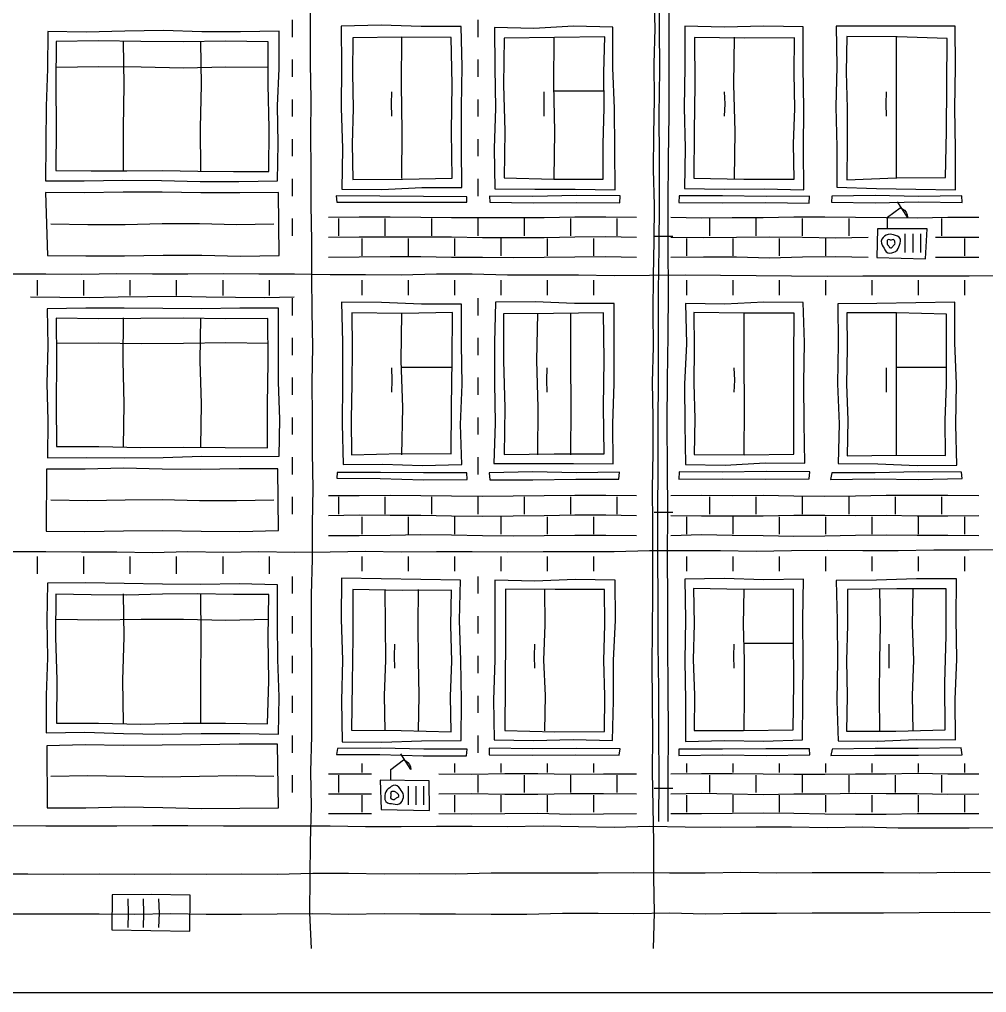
# Model space of a CAD drawing. Header units: millimetres. Extents: x 0 to 655, y 0 to 345.
# Drawn here: x 484.6 to 572.2, y 0 to 88.1 of the extents above; entities that cross this region are included whole.
import ezdxf

# ---------------------------------------------------------------- set-up
doc = ezdxf.new("R2010")
doc.units = ezdxf.units.MM
for name, color, linetype, true_color in [('01_KARKAS', 1, 'Continuous', 0xd62728), ('02_PROYOMY', 5, 'Continuous', 0x1f5fd6), ('03_BALKONY', 3, 'Continuous', 0x2ca02c), ('04_KLADKA', 32, 'Continuous', 0x8c5a2b), ('05_KONDICIONERY', 6, 'Continuous', 0xc512c5), ('06_VODOSTOK', 4, 'Continuous', 0x0f9aa0), ('07_TSEKOL', 30, 'Continuous', 0xe68a00)]:
    doc.layers.add(name, color=color, linetype=linetype, true_color=true_color)

msp = doc.modelspace()

# ---------------------------------------------------------------- linework, layer by layer
at = {"layer": '01_KARKAS'}
for points in [[(511, 4), (510.867, 7.204), (510.889, 10.408), (510.911, 13.612), (511.005, 16.816), (510.944, 20.02), (511.032, 23.224), (511.035, 26.429), (511.055, 29.633), (511.014, 32.837), (511.02, 36.041), (511.091, 39.245), (511.113, 42.449), (511.156, 45.653), (511.096, 48.857), (511.114, 52.061), (511.088, 55.265), (511.121, 58.469), (511.079, 61.673), (511.037, 64.878), (511.042, 68.082), (510.98, 71.286), (510.971, 74.49), (510.963, 77.694), (510.981, 80.898), (510.911, 84.102), (510.917, 87.306), (510.938, 90.51)], [(542, 4), (542.073, 7.204), (542.012, 10.408), (542.029, 13.612), (541.953, 16.816), (541.916, 20.02), (541.919, 23.224), (541.897, 26.429), (541.884, 29.633), (541.913, 32.837), (541.921, 36.041), (541.939, 39.245), (541.922, 42.449), (541.908, 45.653), (541.961, 48.857), (541.949, 52.061), (541.91, 55.265), (541.977, 58.469), (541.965, 61.673), (541.993, 64.878), (542.054, 68.082), (542.068, 71.286), (542.006, 74.49), (542.021, 77.694), (542.085, 80.898), (542.054, 84.102), (542.144, 87.306), (542.064, 90.51)], [(483.742, 65.082), (486.959, 65.093), (490.175, 65.044), (493.392, 65.115), (496.608, 65.09), (499.825, 65.089), (503.041, 65.121), (506.258, 65.071), (509.474, 65.071), (512.691, 65.028), (515.907, 65.005), (519.124, 64.997), (522.34, 65.081), (525.557, 65.074), (528.773, 65.003), (531.99, 64.976), (535.206, 64.992), (538.423, 64.939), (541.639, 64.971), (544.856, 64.996), (548.072, 64.966), (551.289, 64.937), (554.505, 64.897), (557.722, 64.873), (560.938, 64.893), (564.155, 64.9), (567.371, 64.896), (570.588, 64.9), (573.804, 64.933)], [(483.742, 39.927), (486.959, 39.94), (490.175, 39.91), (493.392, 39.897), (496.608, 39.849), (499.825, 39.939), (503.041, 39.889), (506.258, 39.942), (509.474, 39.87), (512.691, 39.9), (515.907, 39.96), (519.124, 39.909), (522.34, 39.945), (525.557, 39.949), (528.773, 39.904), (531.99, 39.928), (535.206, 39.948), (538.423, 39.941), (541.639, 40.029), (544.856, 40.022), (548.072, 40.031), (551.289, 39.973), (554.505, 40.036), (557.722, 40.072), (560.938, 40.028), (564.155, 40.015), (567.371, 40.081), (570.588, 40.073), (573.804, 40.108)], [(483.742, 15.113), (486.959, 15.107), (490.175, 15.11), (493.392, 15.101), (496.608, 15.135), (499.825, 15.133), (503.041, 15.081), (506.258, 15.101), (509.474, 15.087), (512.691, 15.104), (515.907, 15.037), (519.124, 15.027), (522.34, 15.055), (525.557, 15.071), (528.773, 15.044), (531.99, 15.087), (535.206, 15.033), (538.423, 14.975), (541.639, 15.063), (544.856, 15.005), (548.072, 14.982), (551.289, 15.01), (554.505, 14.999), (557.722, 14.946), (560.938, 14.991), (564.155, 14.901), (567.371, 14.903), (570.588, 14.904), (573.804, 14.947)], [(482.2, 0), (485.4, 0), (488.6, 0), (491.8, 0), (495, 0), (498.2, 0), (501.4, 0), (504.6, 0), (507.8, 0), (511, 0), (514.2, 0), (517.4, 0), (520.6, 0), (523.8, 0), (527, 0), (530.2, 0), (533.4, 0), (536.6, 0), (539.8, 0), (543, 0), (546.2, 0), (549.4, 0), (552.6, 0), (555.8, 0), (559, 0), (562.2, 0), (565.4, 0), (568.6, 0), (571.8, 0), (575, 0)]]:
    msp.add_lwpolyline(points, dxfattribs=at)
at = {"layer": '02_PROYOMY'}
for points in [[(524.572, 87.48), (520.944, 87.461), (517.317, 87.594), (513.69, 87.515)], [(513.69, 87.515), (513.731, 83.82), (513.693, 80.124), (513.81, 76.429), (513.764, 72.733)], [(524.641, 72.895), (524.601, 76.541), (524.596, 80.187), (524.65, 83.834), (524.572, 87.48)], [(527.593, 87.372), (527.617, 83.726), (527.68, 80.08), (527.55, 76.434), (527.619, 72.789)], [(538.313, 87.425), (534.74, 87.494), (531.167, 87.306), (527.593, 87.372)], [(538.516, 72.7), (538.485, 76.382), (538.462, 80.063), (538.307, 83.743), (538.313, 87.425)], [(544.833, 87.497), (544.843, 83.822), (544.77, 80.146), (544.853, 76.471), (544.809, 72.796)], [(555.553, 87.456), (551.98, 87.502), (548.406, 87.421), (544.833, 87.497)], [(555.621, 72.688), (555.569, 76.38), (555.605, 80.072), (555.547, 83.764), (555.553, 87.456)], [(558.537, 87.506), (558.597, 83.861), (558.509, 80.215), (558.6, 76.57), (558.607, 72.925)], [(569.316, 87.511), (565.723, 87.515), (562.13, 87.498), (558.537, 87.506)], [(569.335, 72.675), (569.358, 76.384), (569.295, 80.093), (569.353, 83.802), (569.316, 87.511)], [(514.756, 86.453), (514.742, 83.249), (514.785, 80.044), (514.707, 76.839), (514.745, 73.635)], [(523.664, 86.47), (519.209, 86.499), (514.756, 86.453)], [(519.2, 73.7), (519.235, 77.967), (519.171, 82.233), (519.2, 86.5)], [(523.756, 73.728), (523.683, 77.975), (523.742, 82.223), (523.664, 86.47)], [(528.459, 86.417), (528.398, 82.204), (528.515, 77.991), (528.479, 73.778)], [(537.581, 86.528), (533.02, 86.491), (528.459, 86.417)], [(533, 73.7), (533.068, 77.967), (532.979, 82.233), (533, 86.5)], [(537.428, 73.637), (537.424, 76.86), (537.535, 80.082), (537.484, 83.306), (537.581, 86.528)], [(545.719, 86.484), (545.731, 82.233), (545.666, 77.983), (545.634, 73.733)], [(554.775, 86.459), (550.247, 86.422), (545.719, 86.484)], [(549.336, 73.7), (549.399, 77.967), (549.261, 82.233), (549.336, 86.5)], [(554.725, 73.641), (554.675, 76.846), (554.784, 80.05), (554.734, 83.254), (554.775, 86.459)], [(559.518, 86.572), (559.452, 83.33), (559.53, 80.088), (559.523, 76.846), (559.501, 73.604)], [(568.592, 86.402), (564.056, 86.538), (559.518, 86.572)], [(564, 73.7), (563.993, 77.967), (563.99, 82.233), (564, 86.5)], [(568.452, 73.796), (568.517, 77.998), (568.57, 82.199), (568.592, 86.402)], [(518.3, 79.37), (518.27, 80.465), (518.3, 81.56)], [(532.1, 79.37), (532.091, 80.465), (532.1, 81.56)], [(533, 81.636), (537.5, 81.636)], [(548.436, 79.37), (548.472, 80.465), (548.436, 81.56)], [(563.1, 79.37), (563.067, 80.465), (563.1, 81.56)], [(514.745, 73.635), (519.251, 73.665), (523.756, 73.728)], [(528.479, 73.778), (532.952, 73.639), (537.428, 73.637)], [(545.634, 73.733), (550.179, 73.66), (554.725, 73.641)], [(559.501, 73.604), (563.975, 73.76), (568.452, 73.796)], [(513.764, 72.733), (517.39, 72.728), (521.014, 72.891), (524.641, 72.895)], [(527.619, 72.789), (531.252, 72.756), (534.884, 72.749), (538.516, 72.7)], [(544.809, 72.796), (548.413, 72.742), (552.018, 72.79), (555.621, 72.688)], [(558.607, 72.925), (562.182, 72.799), (565.759, 72.756), (569.335, 72.675)], [(525.094, 72.059), (521.15, 72.07), (517.206, 72.117), (513.262, 72.136)], [(513.262, 72.136), (513.307, 71.559)], [(513.307, 71.559), (517.228, 71.557), (521.149, 71.559), (525.07, 71.557)], [(525.07, 71.557), (525.094, 72.059)], [(538.962, 72.152), (535.019, 72.187), (531.077, 72.094), (527.134, 72.114)], [(527.134, 72.114), (527.158, 71.558)], [(527.158, 71.558), (531.089, 71.523), (535.021, 71.548), (538.952, 71.505)], [(538.952, 71.505), (538.962, 72.152)], [(544.311, 72.136), (544.297, 71.536)], [(544.297, 71.536), (548.229, 71.496), (552.162, 71.54), (556.094, 71.473)], [(556.118, 72.113), (552.182, 72.082), (548.247, 72.153), (544.311, 72.136)], [(556.094, 71.473), (556.118, 72.113)], [(558.141, 72.106), (558.115, 71.559)], [(558.115, 71.559), (562.062, 71.517), (566.009, 71.591), (569.955, 71.552)], [(569.918, 72.139), (565.992, 72.081), (562.067, 72.161), (558.141, 72.106)], [(569.955, 71.552), (569.918, 72.139)], [(524.614, 62.343), (520.985, 62.332), (517.359, 62.477), (513.731, 62.526)], [(513.731, 62.526), (513.83, 58.847), (513.829, 55.166), (513.78, 51.485), (513.895, 47.806)], [(524.619, 47.8), (524.521, 51.435), (524.673, 55.071), (524.611, 58.707), (524.614, 62.343)], [(527.677, 62.505), (527.595, 58.858), (527.582, 55.211), (527.646, 51.564), (527.542, 47.918)], [(538.434, 62.388), (534.848, 62.397), (531.263, 62.547), (527.677, 62.505)], [(538.344, 47.881), (538.305, 51.509), (538.42, 55.135), (538.435, 58.761), (538.434, 62.388)], [(544.895, 62.383), (544.983, 58.738), (544.814, 55.095), (544.845, 51.45), (544.881, 47.806)], [(555.538, 62.494), (551.989, 62.529), (548.443, 62.335), (544.895, 62.383)], [(555.705, 47.924), (555.629, 51.566), (555.6, 55.209), (555.672, 58.852), (555.538, 62.494)], [(558.701, 62.349), (558.732, 58.735), (558.657, 55.121), (558.805, 51.507), (558.71, 47.893)], [(569.298, 62.511), (565.766, 62.444), (562.234, 62.396), (558.701, 62.349)], [(569.478, 47.746), (569.388, 51.437), (569.428, 55.129), (569.289, 58.819), (569.298, 62.511)], [(514.659, 61.54), (514.706, 58.33), (514.657, 55.119), (514.619, 51.908), (514.649, 48.697)], [(523.782, 61.565), (519.221, 61.5), (514.659, 61.54)], [(519.2, 48.7), (519.277, 52.967), (519.13, 57.233), (519.2, 61.5)], [(523.676, 48.786), (523.71, 53.046), (523.742, 57.306), (523.782, 61.565)], [(528.41, 61.454), (528.394, 57.206), (528.516, 52.959), (528.46, 48.711)], [(537.461, 61.548), (532.936, 61.483), (528.41, 61.454)], [(531.5, 48.7), (531.548, 52.967), (531.432, 57.233), (531.5, 61.5)], [(534.5, 48.7), (534.528, 52.967), (534.502, 57.233), (534.5, 61.5)], [(537.514, 48.779), (537.452, 53.035), (537.527, 57.292), (537.461, 61.548)], [(545.649, 61.588), (545.673, 58.374), (545.634, 55.159), (545.74, 51.946), (545.689, 48.731)], [(554.737, 61.504), (550.193, 61.504), (545.649, 61.588)], [(550.2, 48.7), (550.246, 52.967), (550.194, 57.233), (550.2, 61.5)], [(554.698, 48.76), (554.705, 53.008), (554.712, 57.256), (554.737, 61.504)], [(559.506, 61.552), (559.532, 58.314), (559.481, 55.077), (559.605, 51.839), (559.545, 48.601)], [(568.526, 61.434), (564.017, 61.539), (559.506, 61.552)], [(564, 48.7), (564.005, 52.967), (563.998, 57.233), (564, 61.5)], [(568.452, 48.626), (568.399, 51.828), (568.521, 55.03), (568.521, 58.232), (568.526, 61.434)], [(518.3, 54.37), (518.307, 55.465), (518.3, 56.56)], [(519.2, 56.636), (523.7, 56.636)], [(532.35, 54.37), (532.336, 55.465), (532.35, 56.56)], [(549.3, 54.37), (549.345, 55.465), (549.3, 56.56)], [(563.1, 54.37), (563.083, 55.465), (563.1, 56.56)], [(564, 56.636), (568.5, 56.636)], [(514.649, 48.697), (519.162, 48.797), (523.676, 48.786)], [(528.46, 48.711), (532.987, 48.782), (537.514, 48.779)], [(545.689, 48.731), (550.193, 48.703), (554.698, 48.76)], [(559.545, 48.601), (563.998, 48.647), (568.452, 48.626)], [(513.895, 47.806), (517.47, 47.858), (521.044, 47.738), (524.619, 47.8)], [(527.542, 47.918), (531.143, 47.916), (534.744, 47.899), (538.344, 47.881)], [(544.881, 47.806), (548.49, 47.769), (552.096, 47.962), (555.705, 47.924)], [(558.71, 47.893), (562.3, 47.876), (565.888, 47.734), (569.478, 47.746)], [(513.33, 47.102), (513.298, 46.57)], [(525.091, 47.065), (521.171, 47.068), (517.251, 47.08), (513.33, 47.102)], [(525.103, 46.457), (525.091, 47.065)], [(538.915, 47.131), (534.981, 47.062), (531.047, 47.137), (527.113, 47.059)], [(527.113, 47.059), (527.17, 46.431)], [(538.864, 46.484), (538.915, 47.131)], [(544.315, 47.153), (544.288, 46.478)], [(556.139, 47.149), (552.197, 47.181), (548.256, 47.132), (544.315, 47.153)], [(556.085, 46.531), (556.139, 47.149)], [(558.138, 47.067), (558.037, 46.467)], [(569.898, 47.126), (565.978, 47.156), (562.058, 47.061), (558.138, 47.067)], [(569.939, 46.545), (569.898, 47.126)], [(513.298, 46.57), (517.233, 46.552), (521.168, 46.44), (525.103, 46.457)], [(527.17, 46.431), (531.068, 46.42), (534.966, 46.479), (538.864, 46.484)], [(544.288, 46.478), (548.22, 46.517), (552.152, 46.477), (556.085, 46.531)], [(558.037, 46.467), (562.004, 46.513), (565.972, 46.468), (569.939, 46.545)], [(513.72, 37.509), (513.708, 33.808), (513.808, 30.107), (513.727, 26.405), (513.783, 22.704)], [(524.504, 37.333), (520.909, 37.39), (517.315, 37.462), (513.72, 37.509)], [(524.574, 22.827), (524.6, 26.454), (524.552, 30.08), (524.434, 33.706), (524.504, 37.333)], [(527.625, 37.331), (527.613, 33.717), (527.611, 30.103), (527.49, 26.49), (527.545, 22.876)], [(538.518, 37.338), (534.887, 37.406), (531.256, 37.252), (527.625, 37.331)], [(538.284, 22.821), (538.354, 26.45), (538.375, 30.08), (538.552, 33.707), (538.518, 37.338)], [(544.818, 37.425), (544.886, 33.752), (544.815, 30.079), (544.903, 26.406), (544.878, 22.733)], [(555.579, 37.43), (551.992, 37.385), (548.405, 37.492), (544.818, 37.425)], [(555.496, 22.87), (555.533, 26.51), (555.563, 30.15), (555.516, 33.79), (555.579, 37.43)], [(569.452, 37.476), (565.817, 37.465), (562.183, 37.35), (558.548, 37.324)], [(558.548, 37.324), (558.617, 33.692), (558.647, 30.059), (558.592, 26.426), (558.71, 22.794)], [(569.34, 22.873), (569.322, 26.524), (569.465, 30.174), (569.393, 33.825), (569.452, 37.476)], [(514.773, 36.488), (514.747, 32.244), (514.684, 28.001), (514.626, 23.757)], [(523.687, 36.427), (519.23, 36.419), (514.773, 36.488)], [(517.7, 23.7), (517.635, 26.9), (517.758, 30.1), (517.711, 33.3), (517.7, 36.5)], [(520.7, 23.7), (520.77, 26.9), (520.697, 30.1), (520.674, 33.3), (520.7, 36.5)], [(523.653, 23.609), (523.611, 26.813), (523.74, 30.018), (523.648, 33.222), (523.687, 36.427)], [(528.587, 36.514), (528.591, 32.247), (528.57, 27.981), (528.539, 23.715)], [(537.567, 36.499), (533.077, 36.481), (528.587, 36.514)], [(532.136, 23.7), (532.211, 26.9), (532.061, 30.1), (532.183, 33.3), (532.136, 36.5)], [(537.543, 23.642), (537.587, 26.856), (537.495, 30.071), (537.595, 33.285), (537.567, 36.499)], [(545.61, 36.588), (545.669, 33.371), (545.571, 30.154), (545.701, 26.938), (545.668, 23.722)], [(554.667, 36.519), (550.138, 36.483), (545.61, 36.588)], [(550.2, 23.7), (550.239, 26.9), (550.229, 30.1), (550.143, 33.3), (550.2, 36.5)], [(554.643, 23.786), (554.69, 28.031), (554.672, 32.275), (554.667, 36.519)], [(559.552, 36.484), (559.578, 33.28), (559.487, 30.076), (559.535, 26.872), (559.471, 23.668)], [(568.491, 36.571), (564.021, 36.556), (559.552, 36.484)], [(562.5, 23.7), (562.456, 26.9), (562.486, 30.1), (562.54, 33.3), (562.5, 36.5)], [(565.5, 23.7), (565.461, 26.9), (565.564, 30.1), (565.462, 33.3), (565.5, 36.5)], [(568.404, 23.776), (568.387, 28.041), (568.492, 32.306), (568.491, 36.571)], [(518.55, 29.37), (518.533, 30.465), (518.55, 31.56)], [(531.236, 29.37), (531.22, 30.465), (531.236, 31.56)], [(549.3, 29.37), (549.273, 30.465), (549.3, 31.56)], [(550.2, 31.636), (554.7, 31.636)], [(563.35, 29.37), (563.332, 30.465), (563.35, 31.56)], [(514.626, 23.757), (519.14, 23.724), (523.653, 23.609)], [(527.545, 22.876), (531.125, 22.822), (534.705, 22.922), (538.284, 22.821)], [(528.539, 23.715), (533.04, 23.602), (537.543, 23.642)], [(545.668, 23.722), (550.156, 23.719), (554.643, 23.786)], [(558.71, 22.794), (562.254, 22.775), (565.796, 22.918), (569.34, 22.873)], [(559.471, 23.668), (563.938, 23.663), (568.404, 23.776)], [(513.361, 22.104), (513.277, 21.553)], [(525.122, 22.052), (521.201, 22.025), (517.281, 22.138), (513.361, 22.104)], [(513.783, 22.704), (517.381, 22.666), (520.977, 22.802), (524.574, 22.827)], [(525.058, 21.433), (525.122, 22.052)], [(538.97, 22.053), (535.011, 22.111), (531.052, 22.079), (527.093, 22.136)], [(527.093, 22.136), (527.115, 21.522)], [(538.895, 21.507), (538.97, 22.053)], [(556.13, 22.064), (552.18, 22.079), (548.231, 22.039), (544.281, 22.031)], [(544.281, 22.031), (544.284, 21.479)], [(544.878, 22.733), (548.417, 22.819), (551.958, 22.764), (555.496, 22.87)], [(556.156, 21.513), (556.13, 22.064)], [(558.164, 22.038), (558.056, 21.456)], [(569.852, 22.148), (565.956, 22.101), (562.06, 22.093), (558.164, 22.038)], [(569.961, 21.528), (569.852, 22.148)], [(513.277, 21.553), (517.204, 21.54), (521.131, 21.442), (525.058, 21.433)], [(527.115, 21.522), (531.042, 21.497), (534.969, 21.525), (538.895, 21.507)], [(544.284, 21.479), (548.242, 21.517), (552.199, 21.476), (556.156, 21.513)], [(558.056, 21.456), (562.024, 21.489), (565.993, 21.482), (569.961, 21.528)]]:
    msp.add_lwpolyline(points, dxfattribs=at)
at = {"layer": '03_BALKONY'}
for points in [[(487.118, 87.014), (487.092, 83.634), (486.979, 80.256), (486.937, 76.876), (486.915, 73.497)], [(508.075, 87.056), (504.582, 87.004), (501.089, 87), (497.596, 87.104), (494.103, 87.063), (490.611, 86.973), (487.118, 87.014)], [(507.943, 73.504), (507.998, 76.892), (507.933, 80.281), (508.081, 83.668), (508.075, 87.056)], [(487.888, 86.113), (487.848, 82.224), (487.88, 78.335), (487.849, 74.447)], [(507.074, 86.101), (503.237, 86.162), (499.399, 86.086), (495.562, 86.106), (491.725, 86.179), (487.888, 86.113)], [(494, 74.4), (493.976, 78.3), (494.033, 82.2), (494, 86.1)], [(501, 74.4), (500.954, 78.3), (501.042, 82.2), (501, 86.1)], [(507.156, 74.351), (507.165, 78.268), (507.083, 82.184), (507.074, 86.101)], [(487.9, 83.8), (491.74, 83.863), (495.58, 83.813), (499.42, 83.737), (503.26, 83.827), (507.1, 83.8)], [(487.849, 74.447), (491.067, 74.411), (494.285, 74.411), (497.503, 74.425), (500.72, 74.388), (503.938, 74.332), (507.156, 74.351)], [(486.915, 73.497), (490.42, 73.486), (493.924, 73.564), (497.429, 73.53), (500.934, 73.454), (504.438, 73.449), (507.943, 73.504)], [(508.033, 72.449), (504.513, 72.413), (500.993, 72.405), (497.473, 72.485), (493.953, 72.47), (490.433, 72.425), (486.912, 72.443)], [(486.912, 72.443), (487.088, 66.725)], [(508.085, 66.75), (508.033, 72.449)], [(487.4, 69.6), (490.767, 69.561), (494.133, 69.56), (497.5, 69.633), (500.867, 69.632), (504.233, 69.55), (507.6, 69.6)], [(487.088, 66.725), (490.587, 66.7), (494.087, 66.721), (497.586, 66.768), (501.086, 66.761), (504.585, 66.693), (508.085, 66.75)], [(487.072, 61.917), (487.122, 58.54), (487.032, 55.162), (487.127, 51.785), (487.09, 48.407)], [(508.026, 61.972), (504.534, 61.98), (501.041, 61.918), (497.549, 61.941), (494.057, 61.961), (490.564, 61.971), (487.072, 61.917)], [(508.088, 48.58), (508.155, 51.928), (508.023, 55.276), (508.026, 58.624), (508.026, 61.972)], [(507.058, 61.033), (503.222, 61.016), (499.386, 61.069), (495.549, 61.032), (491.713, 61.012), (487.877, 61.065)], [(487.877, 61.065), (487.918, 57.195), (487.897, 53.325), (487.914, 49.455)], [(494, 49.4), (494.034, 53.3), (493.958, 57.2), (494, 61.1)], [(501, 49.4), (501.049, 53.3), (500.933, 57.2), (501, 61.1)], [(507.03, 49.313), (507.015, 53.22), (507.082, 57.126), (507.058, 61.033)], [(487.9, 58.8), (491.74, 58.831), (495.58, 58.777), (499.42, 58.814), (503.26, 58.848), (507.1, 58.8)], [(487.914, 49.455), (491.737, 49.457), (495.56, 49.341), (499.383, 49.379), (503.207, 49.357), (507.03, 49.313)], [(487.09, 48.407), (490.589, 48.457), (494.089, 48.424), (497.589, 48.446), (501.088, 48.556), (504.588, 48.552), (508.088, 48.58)], [(487.009, 47.398), (486.978, 41.78)], [(507.953, 47.437), (504.462, 47.418), (500.972, 47.374), (497.481, 47.4), (493.99, 47.469), (490.5, 47.377), (487.009, 47.398)], [(508.021, 41.833), (507.953, 47.437)], [(487.4, 44.6), (490.767, 44.548), (494.133, 44.6), (497.5, 44.657), (500.867, 44.569), (504.233, 44.555), (507.6, 44.6)], [(486.978, 41.78), (490.486, 41.762), (493.993, 41.809), (497.499, 41.853), (501.007, 41.79), (504.514, 41.761), (508.021, 41.833)], [(487.106, 37.068), (487.051, 33.683), (487.093, 30.297), (486.993, 26.913), (486.971, 23.527)], [(507.943, 36.929), (504.471, 37.014), (500.997, 36.935), (497.524, 36.969), (494.052, 37.054), (490.579, 37.109), (487.106, 37.068)], [(508.023, 23.403), (508.096, 26.785), (507.952, 30.166), (507.933, 33.548), (507.943, 36.929)], [(487.851, 36.058), (487.832, 32.165), (487.939, 28.272), (487.902, 24.378)], [(507.163, 36.051), (503.944, 36.042), (500.726, 36.106), (497.507, 36.076), (494.288, 35.996), (491.07, 36.022), (487.851, 36.058)], [(494, 24.4), (493.93, 28.3), (494.036, 32.2), (494, 36.1)], [(501, 24.4), (500.996, 28.3), (501.024, 32.2), (501, 36.1)], [(507.043, 24.334), (507.148, 28.239), (507.093, 32.146), (507.163, 36.051)], [(487.9, 33.8), (491.74, 33.752), (495.58, 33.819), (499.42, 33.821), (503.26, 33.721), (507.1, 33.8)], [(487.902, 24.378), (491.73, 24.384), (495.558, 24.305), (499.387, 24.378), (503.215, 24.406), (507.043, 24.334)], [(486.971, 23.527), (490.48, 23.573), (493.989, 23.466), (497.497, 23.392), (501.006, 23.447), (504.515, 23.466), (508.023, 23.403)], [(507.937, 22.483), (504.452, 22.487), (500.967, 22.436), (497.482, 22.387), (493.997, 22.379), (490.512, 22.434), (487.027, 22.345)], [(487.027, 22.345), (487.071, 16.74)], [(508.021, 16.734), (507.937, 22.483)], [(487.4, 19.6), (490.767, 19.664), (494.133, 19.606), (497.5, 19.547), (500.867, 19.599), (504.233, 19.656), (507.6, 19.6)], [(487.071, 16.74), (490.563, 16.737), (494.055, 16.815), (497.546, 16.762), (501.038, 16.671), (504.529, 16.706), (508.021, 16.734)]]:
    msp.add_lwpolyline(points, dxfattribs=at)
at = {"layer": '04_KLADKA'}
for points in [[(509.3, 86.52), (509.3, 88.08)], [(526.1, 86.52), (526.1, 88.08)], [(509.3, 82.92), (509.3, 84.48)], [(526.1, 82.92), (526.1, 84.48)], [(509.3, 79.32), (509.3, 80.88)], [(526.1, 79.32), (526.1, 80.88)], [(509.3, 75.72), (509.3, 77.28)], [(526.1, 75.72), (526.1, 77.28)], [(509.3, 72.12), (509.3, 73.68)], [(526.1, 72.12), (526.1, 73.68)], [(509.3, 68.52), (509.3, 70.08)], [(512.55, 70.2), (515.34, 70.252), (518.13, 70.247), (520.92, 70.212), (523.71, 70.19), (526.5, 70.174), (529.29, 70.19), (532.08, 70.19), (534.87, 70.247), (537.66, 70.241), (540.45, 70.2)], [(513.5, 68.52), (513.5, 70.08)], [(517.7, 68.52), (517.7, 70.08)], [(521.9, 68.52), (521.9, 70.08)], [(526.1, 68.52), (526.1, 70.08)], [(530.3, 68.52), (530.3, 70.08)], [(534.5, 68.52), (534.5, 70.08)], [(538.7, 68.52), (538.7, 70.08)], [(543.55, 70.2), (546.34, 70.161), (549.13, 70.183), (551.92, 70.194), (554.71, 70.243), (557.5, 70.25), (560.29, 70.211), (563.08, 70.173), (565.87, 70.146), (568.66, 70.209), (571.45, 70.2)], [(547.1, 68.52), (547.1, 70.08)], [(551.3, 68.52), (551.3, 70.08)], [(555.5, 68.52), (555.5, 70.08)], [(559.7, 68.52), (559.7, 70.08)], [(568.1, 68.52), (568.1, 70.08)], [(512.55, 68.4), (515.34, 68.424), (518.13, 68.439), (520.92, 68.426), (523.71, 68.425), (526.5, 68.377), (529.29, 68.355), (532.08, 68.366), (534.87, 68.444), (537.66, 68.453), (540.45, 68.4)], [(515.6, 66.72), (515.6, 68.28)], [(519.8, 66.72), (519.8, 68.28)], [(524, 66.72), (524, 68.28)], [(528.2, 66.72), (528.2, 68.28)], [(532.4, 66.72), (532.4, 68.28)], [(536.6, 66.72), (536.6, 68.28)], [(543.55, 68.4), (546.533, 68.364), (549.517, 68.396), (552.5, 68.432), (555.483, 68.392), (558.467, 68.347), (561.45, 68.4)], [(545, 66.72), (545, 68.28)], [(549.2, 66.72), (549.2, 68.28)], [(553.4, 66.72), (553.4, 68.28)], [(557.6, 66.72), (557.6, 68.28)], [(567.55, 68.4), (571.45, 68.4)], [(570.2, 66.72), (570.2, 68.28)], [(512.55, 66.6), (515.34, 66.63), (518.13, 66.647), (520.92, 66.663), (523.71, 66.584), (526.5, 66.578), (529.29, 66.57), (532.08, 66.588), (534.87, 66.629), (537.66, 66.649), (540.45, 66.6)], [(543.55, 66.6), (546.533, 66.628), (549.517, 66.611), (552.5, 66.537), (555.483, 66.61), (558.467, 66.662), (561.45, 66.6)], [(567.55, 66.6), (571.45, 66.6)], [(486.2, 63.12), (486.2, 64.5)], [(490.4, 63.12), (490.4, 64.5)], [(494.6, 63.12), (494.6, 64.5)], [(498.8, 63.12), (498.8, 64.5)], [(503, 63.12), (503, 64.5)], [(507.2, 63.12), (507.2, 64.5)], [(515.6, 63.15), (515.6, 64.5)], [(519.8, 63.15), (519.8, 64.5)], [(524, 63.15), (524, 64.5)], [(528.2, 63.15), (528.2, 64.5)], [(532.4, 63.15), (532.4, 64.5)], [(536.6, 63.15), (536.6, 64.5)], [(545, 63.15), (545, 64.5)], [(549.2, 63.15), (549.2, 64.5)], [(553.4, 63.15), (553.4, 64.5)], [(557.6, 63.15), (557.6, 64.5)], [(561.8, 63.15), (561.8, 64.5)], [(566, 63.15), (566, 64.5)], [(570.2, 63.15), (570.2, 64.5)], [(485.55, 63), (488.206, 62.952), (490.861, 62.945), (493.517, 62.987), (496.172, 63.04), (498.828, 63.06), (501.483, 62.999), (504.139, 62.953), (506.794, 62.941), (509.45, 63)], [(509.3, 61.32), (509.3, 62.88)], [(526.1, 61.32), (526.1, 62.88)], [(509.3, 57.72), (509.3, 59.28)], [(526.1, 57.72), (526.1, 59.28)], [(509.3, 54.12), (509.3, 55.68)], [(526.1, 54.12), (526.1, 55.68)], [(509.3, 50.52), (509.3, 52.08)], [(526.1, 50.52), (526.1, 52.08)], [(509.3, 46.92), (509.3, 48.48)], [(526.1, 46.92), (526.1, 48.48)], [(512.55, 45), (515.34, 45.022), (518.13, 45.034), (520.92, 45.01), (523.71, 44.981), (526.5, 44.942), (529.29, 44.981), (532.08, 45.007), (534.87, 45.045), (537.66, 45.04), (540.45, 45)], [(543.55, 45), (546.34, 45.049), (549.13, 45.021), (551.92, 45.031), (554.71, 44.986), (557.5, 44.954), (560.29, 44.975), (563.08, 45.028), (565.87, 45.04), (568.66, 45.047), (571.45, 45)], [(509.3, 43.32), (509.3, 44.88)], [(513.5, 43.32), (513.5, 44.88)], [(517.7, 43.32), (517.7, 44.88)], [(521.9, 43.32), (521.9, 44.88)], [(526.1, 43.32), (526.1, 44.88)], [(530.3, 43.32), (530.3, 44.88)], [(534.5, 43.32), (534.5, 44.88)], [(538.7, 43.32), (538.7, 44.88)], [(547.1, 43.32), (547.1, 44.88)], [(551.3, 43.32), (551.3, 44.88)], [(555.5, 43.32), (555.5, 44.88)], [(559.7, 43.32), (559.7, 44.88)], [(563.9, 43.32), (563.9, 44.88)], [(568.1, 43.32), (568.1, 44.88)], [(512.55, 43.2), (515.34, 43.249), (518.13, 43.233), (520.92, 43.228), (523.71, 43.18), (526.5, 43.147), (529.29, 43.162), (532.08, 43.211), (534.87, 43.268), (537.66, 43.246), (540.45, 43.2)], [(543.55, 43.2), (546.34, 43.172), (549.13, 43.163), (551.92, 43.172), (554.71, 43.225), (557.5, 43.233), (560.29, 43.211), (563.08, 43.217), (565.87, 43.152), (568.66, 43.178), (571.45, 43.2)], [(515.6, 41.52), (515.6, 43.08)], [(519.8, 41.52), (519.8, 43.08)], [(524, 41.52), (524, 43.08)], [(528.2, 41.52), (528.2, 43.08)], [(532.4, 41.52), (532.4, 43.08)], [(536.6, 41.52), (536.6, 43.08)], [(545, 41.52), (545, 43.08)], [(549.2, 41.52), (549.2, 43.08)], [(553.4, 41.52), (553.4, 43.08)], [(557.6, 41.52), (557.6, 43.08)], [(561.8, 41.52), (561.8, 43.08)], [(566, 41.52), (566, 43.08)], [(570.2, 41.52), (570.2, 43.08)], [(512.55, 41.4), (515.34, 41.378), (518.13, 41.413), (520.92, 41.463), (523.71, 41.441), (526.5, 41.396), (529.29, 41.366), (532.08, 41.389), (534.87, 41.411), (537.66, 41.419), (540.45, 41.4)], [(543.55, 41.4), (546.34, 41.465), (549.13, 41.415), (551.92, 41.391), (554.71, 41.337), (557.5, 41.345), (560.29, 41.401), (563.08, 41.442), (565.87, 41.426), (568.66, 41.423), (571.45, 41.4)], [(486.2, 37.92), (486.2, 39.48)], [(490.4, 37.92), (490.4, 39.48)], [(494.6, 37.92), (494.6, 39.48)], [(498.8, 37.92), (498.8, 39.48)], [(503, 37.92), (503, 39.48)], [(507.2, 37.92), (507.2, 39.48)], [(515.6, 38.15), (515.6, 39.48)], [(519.8, 38.15), (519.8, 39.48)], [(524, 38.15), (524, 39.48)], [(528.2, 38.15), (528.2, 39.48)], [(532.4, 38.15), (532.4, 39.48)], [(536.6, 38.15), (536.6, 39.48)], [(545, 38.15), (545, 39.48)], [(549.2, 38.15), (549.2, 39.48)], [(553.4, 38.15), (553.4, 39.48)], [(557.6, 38.15), (557.6, 39.48)], [(561.8, 38.15), (561.8, 39.48)], [(566, 38.15), (566, 39.48)], [(570.2, 38.15), (570.2, 39.48)], [(509.3, 36.12), (509.3, 37.68)], [(526.1, 36.12), (526.1, 37.68)], [(509.3, 32.52), (509.3, 34.08)], [(526.1, 32.52), (526.1, 34.08)], [(509.3, 28.92), (509.3, 30.48)], [(526.1, 28.92), (526.1, 30.48)], [(509.3, 25.32), (509.3, 26.88)], [(526.1, 25.32), (526.1, 26.88)], [(509.3, 21.72), (509.3, 23.28)], [(526.1, 21.72), (526.1, 23.28)], [(515.6, 19.92), (515.6, 20.75)], [(524, 19.92), (524, 20.75)], [(528.2, 19.92), (528.2, 20.75)], [(532.4, 19.92), (532.4, 20.75)], [(536.6, 19.92), (536.6, 20.75)], [(545, 19.92), (545, 20.75)], [(549.2, 19.92), (549.2, 20.75)], [(553.4, 19.92), (553.4, 20.75)], [(557.6, 19.92), (557.6, 20.75)], [(561.8, 19.92), (561.8, 20.75)], [(566, 19.92), (566, 20.75)], [(570.2, 19.92), (570.2, 20.75)], [(509.3, 18.12), (509.3, 19.68)], [(512.55, 19.8), (516.45, 19.8)], [(513.5, 18.12), (513.5, 19.68)], [(522.55, 19.8), (525.533, 19.77), (528.517, 19.848), (531.5, 19.837), (534.483, 19.776), (537.467, 19.8), (540.45, 19.8)], [(526.1, 18.12), (526.1, 19.68)], [(530.3, 18.12), (530.3, 19.68)], [(534.5, 18.12), (534.5, 19.68)], [(538.7, 18.12), (538.7, 19.68)], [(543.55, 19.8), (546.34, 19.831), (549.13, 19.825), (551.92, 19.789), (554.71, 19.764), (557.5, 19.763), (560.29, 19.794), (563.08, 19.812), (565.87, 19.857), (568.66, 19.814), (571.45, 19.8)], [(547.1, 18.12), (547.1, 19.68)], [(551.3, 18.12), (551.3, 19.68)], [(555.5, 18.12), (555.5, 19.68)], [(559.7, 18.12), (559.7, 19.68)], [(563.9, 18.12), (563.9, 19.68)], [(568.1, 18.12), (568.1, 19.68)], [(512.55, 18), (516.45, 18)], [(515.6, 16.32), (515.6, 17.88)], [(522.55, 18), (525.533, 18.012), (528.517, 17.966), (531.5, 17.95), (534.483, 18.026), (537.467, 18.036), (540.45, 18)], [(524, 16.32), (524, 17.88)], [(528.2, 16.32), (528.2, 17.88)], [(532.4, 16.32), (532.4, 17.88)], [(536.6, 16.32), (536.6, 17.88)], [(543.55, 18), (546.34, 18.047), (549.13, 17.992), (551.92, 17.934), (554.71, 17.982), (557.5, 17.983), (560.29, 18.055), (563.08, 18.024), (565.87, 18.015), (568.66, 17.973), (571.45, 18)], [(545, 16.32), (545, 17.88)], [(549.2, 16.32), (549.2, 17.88)], [(553.4, 16.32), (553.4, 17.88)], [(557.6, 16.32), (557.6, 17.88)], [(561.8, 16.32), (561.8, 17.88)], [(566, 16.32), (566, 17.88)], [(570.2, 16.32), (570.2, 17.88)], [(512.55, 16.2), (516.45, 16.2)], [(522.55, 16.2), (525.533, 16.177), (528.517, 16.219), (531.5, 16.238), (534.483, 16.158), (537.467, 16.184), (540.45, 16.2)], [(543.55, 16.2), (546.34, 16.217), (549.13, 16.241), (551.92, 16.263), (554.71, 16.234), (557.5, 16.167), (560.29, 16.163), (563.08, 16.164), (565.87, 16.227), (568.66, 16.223), (571.45, 16.2)]]:
    msp.add_lwpolyline(points, dxfattribs=at)
at = {"layer": '05_KONDICIONERY'}
for points in [[(565, 70.2), (564.1, 71.6)], [(563.2, 70.2), (564.333, 71.069)], [(564.333, 71.069), (564.55, 70.979)], [(564.55, 70.979), (564.736, 70.836)], [(564.736, 70.836), (564.879, 70.65)], [(564.879, 70.65), (564.969, 70.433)], [(563.2, 69.2), (563.2, 70.2)], [(564.969, 70.433), (565, 70.2)], [(562.296, 69.143), (562.218, 66.553)], [(566.776, 69.158), (562.296, 69.143)], [(566.617, 66.438), (566.776, 69.158)], [(564.8, 67), (564.8, 68.7)], [(565.5, 67), (565.5, 68.7)], [(566.2, 67), (566.2, 68.7)], [(562.218, 66.553), (566.617, 66.438)], [(520, 20.2), (519.1, 21.6)], [(518.2, 20.2), (519.333, 21.069)], [(519.333, 21.069), (519.55, 20.979)], [(519.55, 20.979), (519.736, 20.836)], [(519.736, 20.836), (519.879, 20.65)], [(519.879, 20.65), (519.969, 20.433)], [(519.969, 20.433), (520, 20.2)], [(518.2, 19.2), (518.2, 20.2)], [(521.681, 19.175), (517.228, 19.229)], [(517.228, 19.229), (517.325, 16.563)], [(519.8, 17), (519.8, 18.7)], [(520.5, 17), (520.5, 18.7)], [(521.2, 17), (521.2, 18.7)], [(521.694, 16.486), (521.681, 19.175)], [(517.325, 16.563), (521.694, 16.486)]]:
    msp.add_lwpolyline(points, dxfattribs=at)
for points in [[(564.331, 67.85), (564.374, 68.036), (564.355, 68.231), (564.252, 68.396), (564.087, 68.502), (563.909, 68.558), (563.743, 68.599), (563.583, 68.642), (563.414, 68.668), (563.24, 68.651), (563.075, 68.586), (562.924, 68.49), (562.784, 68.37), (562.669, 68.22), (562.611, 68.039), (562.631, 67.85), (562.711, 67.682), (562.802, 67.539), (562.876, 67.397), (562.949, 67.238), (563.059, 67.086), (563.218, 66.982), (563.406, 66.951), (563.592, 66.977), (563.765, 67.034), (563.925, 67.114), (564.061, 67.227), (564.16, 67.371), (564.222, 67.529), (564.273, 67.686), (564.331, 67.85)], [(563.868, 67.85), (563.865, 67.928), (563.852, 68.007), (563.826, 68.087), (563.771, 68.151), (563.689, 68.178), (563.602, 68.164), (563.53, 68.14), (563.47, 68.139), (563.398, 68.165), (563.308, 68.183), (563.221, 68.159), (563.167, 68.092), (563.147, 68.007), (563.146, 67.925), (563.148, 67.85), (563.161, 67.778), (563.195, 67.714), (563.243, 67.663), (563.289, 67.616), (563.329, 67.554), (563.38, 67.479), (563.455, 67.424), (563.545, 67.423), (563.62, 67.48), (563.668, 67.56), (563.703, 67.624), (563.749, 67.669), (563.805, 67.714), (563.85, 67.776), (563.868, 67.85)], [(519.356, 17.85), (519.31, 18.022), (519.224, 18.172), (519.128, 18.307), (519.039, 18.448), (518.934, 18.601), (518.785, 18.729), (518.598, 18.782), (518.406, 18.745), (518.239, 18.652), (518.098, 18.546), (517.965, 18.444), (517.841, 18.329), (517.743, 18.187), (517.684, 18.023), (517.656, 17.85), (517.647, 17.669), (517.671, 17.481), (517.753, 17.307), (517.901, 17.185), (518.084, 17.129), (518.26, 17.112), (518.42, 17.091), (518.584, 17.055), (518.765, 17.035), (518.948, 17.074), (519.103, 17.181), (519.216, 17.33), (519.296, 17.496), (519.347, 17.67), (519.356, 17.85)], [(518.931, 17.85), (518.89, 17.933), (518.823, 17.994), (518.762, 18.041), (518.715, 18.089), (518.666, 18.138), (518.605, 18.173), (518.536, 18.19), (518.463, 18.201), (518.383, 18.211), (518.294, 18.207), (518.217, 18.165), (518.179, 18.083), (518.187, 17.99), (518.209, 17.912), (518.211, 17.85), (518.186, 17.783), (518.165, 17.701), (518.18, 17.617), (518.233, 17.554), (518.306, 17.514), (518.383, 17.489), (518.461, 17.474), (518.538, 17.485), (518.605, 17.526), (518.654, 17.583), (518.699, 17.629), (518.762, 17.66), (518.844, 17.697), (518.914, 17.762), (518.931, 17.85)]]:
    msp.add_lwpolyline(points, close=True, dxfattribs=at)
at = {"layer": '06_VODOSTOK'}
for points in [[(542.475, 15.5), (542.514, 19.5), (542.489, 23.5), (542.478, 27.5), (542.428, 31.5), (542.412, 35.5), (542.396, 39.5), (542.38, 43.5), (542.422, 47.5), (542.415, 51.5), (542.443, 55.5), (542.459, 59.5), (542.456, 63.5), (542.496, 67.5), (542.539, 71.5), (542.536, 75.5), (542.501, 79.5), (542.553, 83.5), (542.533, 87.5), (542.514, 91.5)], [(543.325, 15.5), (543.326, 19.5), (543.362, 23.5), (543.323, 27.5), (543.297, 31.5), (543.303, 35.5), (543.258, 39.5), (543.277, 43.5), (543.271, 47.5), (543.231, 51.5), (543.255, 55.5), (543.314, 59.5), (543.34, 63.5), (543.335, 67.5), (543.334, 71.5), (543.351, 75.5), (543.407, 79.5), (543.404, 83.5), (543.408, 87.5), (543.399, 91.5)], [(542.05, 68.5), (543.75, 68.5)], [(542.05, 43.5), (543.75, 43.5)], [(542.05, 18.5), (543.75, 18.5)]]:
    msp.add_lwpolyline(points, dxfattribs=at)
at = {"layer": '07_TSEKOL'}
for points in [[(482.083, 10.74), (485.312, 10.752), (488.542, 10.713), (491.771, 10.745), (495, 10.716), (498.229, 10.739), (501.458, 10.718), (504.688, 10.739), (507.917, 10.731), (511.146, 10.797), (514.375, 10.795), (517.604, 10.755), (520.833, 10.784), (524.062, 10.76), (527.292, 10.845), (530.521, 10.836), (533.75, 10.843), (536.979, 10.825), (540.208, 10.859), (543.438, 10.845), (546.667, 10.837), (549.896, 10.892), (553.125, 10.841), (556.354, 10.856), (559.583, 10.867), (562.812, 10.857), (566.042, 10.844), (569.271, 10.892), (572.5, 10.859)], [(492.945, 8.854), (492.92, 5.673)], [(500.021, 8.816), (496.483, 8.883), (492.945, 8.854)], [(499.999, 5.554), (500.021, 8.816)], [(494.4, 5.9), (494.447, 7.2), (494.4, 8.5)], [(495.8, 5.9), (495.826, 7.2), (495.8, 8.5)], [(497.2, 5.9), (497.238, 7.2), (497.2, 8.5)], [(482.083, 7.125), (485.312, 7.141), (488.542, 7.135), (491.771, 7.14), (495, 7.107), (498.229, 7.147), (501.458, 7.102), (504.688, 7.097), (507.917, 7.129), (511.146, 7.147), (514.375, 7.084), (517.604, 7.143), (520.833, 7.129), (524.062, 7.123), (527.292, 7.11), (530.521, 7.105), (533.75, 7.191), (536.979, 7.174), (540.208, 7.159), (543.438, 7.212), (546.667, 7.14), (549.896, 7.197), (553.125, 7.19), (556.354, 7.205), (559.583, 7.226), (562.812, 7.229), (566.042, 7.248), (569.271, 7.267), (572.5, 7.252)], [(492.92, 5.673), (496.46, 5.611), (499.999, 5.554)]]:
    msp.add_lwpolyline(points, dxfattribs=at)

doc.saveas('drawing.dxf')
